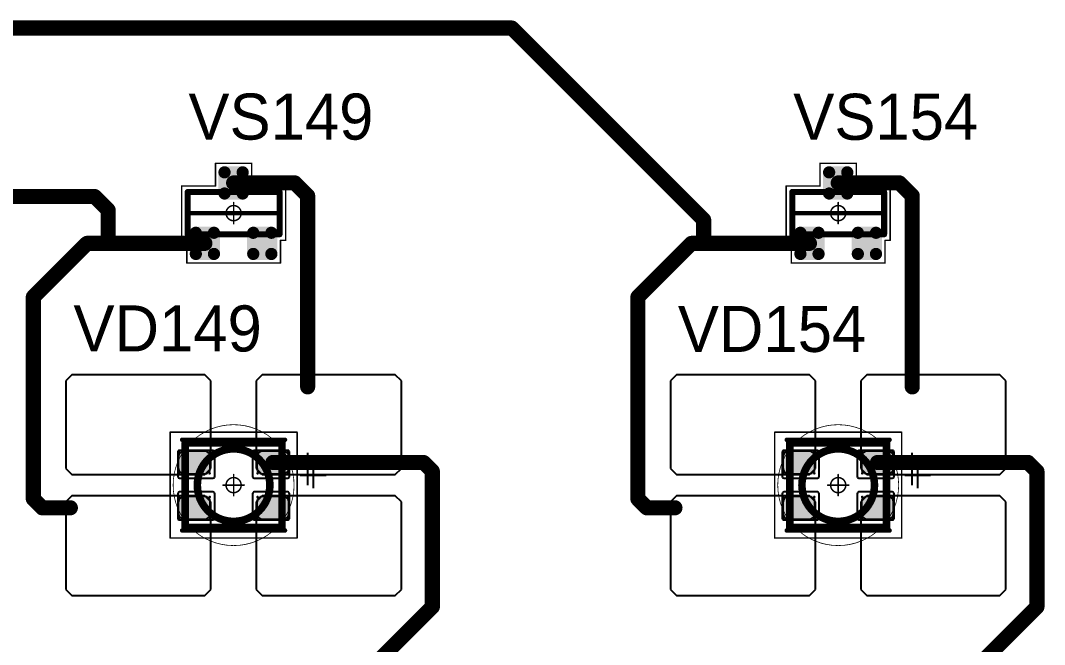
# Model space of a CAD drawing. Header units: millimetres. Extents: x 0 to 400, y 0 to 511.
# Drawn here: x 332.95 to 366.82, y 136.23 to 156.87 of the extents above; entities that cross this region are included whole.
import ezdxf

# ---------------------------------------------------------------- set-up
doc = ezdxf.new("R2010")
doc.units = ezdxf.units.MM
for name, color, linetype in [('Mechanical13', 56, 'Continuous'), ('Mechanical15', 56, 'Continuous'), ('Mechanical2', 216, 'Continuous'), ('TopLayer', 1, 'Continuous'), ('TopOverlay', 2, 'Continuous'), ('TopPaste', 8, 'Continuous'), ('TopSolder', 216, 'Continuous')]:
    doc.layers.add(name, color=color, linetype=linetype)

# ---------------------------------------------------------------- blocks, each defined once
blk = doc.blocks.new('SOT23_443')
at = {"layer": 'Mechanical13', "const_width": 0.2}
for points in [[(-0.7, 1.52), (0.7, 1.52)], [(-0.7, 1.52), (-0.7, -1.52)], [(0.7, 1.52), (0.7, -1.52)], [(-0.7, -1.52), (0.7, -1.52)]]:
    blk.add_lwpolyline(points, dxfattribs=at)
at = {"layer": 'Mechanical13', "const_width": 0.1}
for points in [[(-0.75, 1.52, 1), (-0.65, 1.52, 1)], [(-0.75, 1.52, 1), (-0.65, 1.52, 1)], [(0.65, 1.52, 1), (0.75, 1.52, 1)], [(0.65, 1.52, 1), (0.75, 1.52, 1)], [(-0.75, -1.52, 1), (-0.65, -1.52, 1)], [(-0.75, -1.52, 1), (-0.65, -1.52, 1)], [(0.65, -1.52, 1), (0.75, -1.52, 1)], [(0.65, -1.52, 1), (0.75, -1.52, 1)]]:
    blk.add_lwpolyline(points, format="xyb", close=True, dxfattribs=at)
at = {"layer": 'Mechanical15', "const_width": 0.05}
for points in [[(-0.9, 1.72), (-0.9, 1.55)], [(-0.9, 1.72), (0.9, 1.72)], [(0.9, 1.72), (0.9, 0.6)], [(-1.65, 1.55), (-1.65, -1.55)], [(-1.65, 1.55), (-0.9, 1.55)], [(0, 0.35), (0, -0.35)], [(0.9, 0.6), (1.65, 0.6)], [(1.65, 0.6), (1.65, -0.6)], [(-0.35, 0), (0.35, 0)], [(0.9, -0.6), (1.65, -0.6)], [(0.9, -0.6), (0.9, -1.72)], [(-1.65, -1.55), (-0.9, -1.55)], [(-0.9, -1.55), (-0.9, -1.72)], [(-0.9, -1.72), (0.9, -1.72)]]:
    blk.add_lwpolyline(points, dxfattribs=at)
at = {"layer": 'Mechanical15'}
for points, const_width in [([(-0.913, 1.72, 1), (-0.888, 1.72, 1)], 0.025), ([(-0.913, 1.72, 1), (-0.888, 1.72, 1)], 0.025), ([(0.888, 1.72, 1), (0.913, 1.72, 1)], 0.025), ([(0.888, 1.72, 1), (0.913, 1.72, 1)], 0.025), ([(-1.662, 1.55, 1), (-1.637, 1.55, 1)], 0.025), ([(-1.662, 1.55, 1), (-1.637, 1.55, 1)], 0.025), ([(-0.913, 1.55, 1), (-0.888, 1.55, 1)], 0.025), ([(-0.913, 1.55, 1), (-0.888, 1.55, 1)], 0.025), ([(-0.012, 0.35, 1), (0.012, 0.35, 1)], 0.025), ([(0.888, 0.6, 1), (0.913, 0.6, 1)], 0.025), ([(0.888, 0.6, 1), (0.913, 0.6, 1)], 0.025), ([(1.637, 0.6, 1), (1.662, 0.6, 1)], 0.025), ([(1.637, 0.6, 1), (1.662, 0.6, 1)], 0.025), ([(-0.362, 0, 1), (-0.337, 0, 1)], 0.025), ([(0.25, 0, 1), (-0.25, 0, 1)], 0.05), ([(-0.262, 0, 1), (-0.238, 0, 1)], 0.025), ([(0.238, 0, 1), (0.262, 0, 1)], 0.025), ([(0.337, 0, 1), (0.362, 0, 1)], 0.025), ([(-0.012, -0.35, 1), (0.012, -0.35, 1)], 0.025), ([(0.888, -0.6, 1), (0.913, -0.6, 1)], 0.025), ([(0.888, -0.6, 1), (0.913, -0.6, 1)], 0.025), ([(1.637, -0.6, 1), (1.662, -0.6, 1)], 0.025), ([(1.637, -0.6, 1), (1.662, -0.6, 1)], 0.025), ([(-1.662, -1.55, 1), (-1.637, -1.55, 1)], 0.025), ([(-1.662, -1.55, 1), (-1.637, -1.55, 1)], 0.025), ([(-0.913, -1.55, 1), (-0.888, -1.55, 1)], 0.025), ([(-0.913, -1.55, 1), (-0.888, -1.55, 1)], 0.025), ([(-0.913, -1.72, 1), (-0.888, -1.72, 1)], 0.025), ([(-0.913, -1.72, 1), (-0.888, -1.72, 1)], 0.025), ([(0.888, -1.72, 1), (0.913, -1.72, 1)], 0.025), ([(0.888, -1.72, 1), (0.913, -1.72, 1)], 0.025)]:
    blk.add_lwpolyline(points, format="xyb", close=True, dxfattribs=dict(at, const_width=const_width))
at = {"layer": 'TopLayer', "const_width": 0.1}
for points in [[(-1.4, 1.25, 1), (-1.3, 1.25, 1)], [(-0.7, 1.25, 1), (-0.6, 1.25, 1)], [(-1.4, 0.65, 1), (-1.3, 0.65, 1)], [(-0.7, 0.65, 1), (-0.6, 0.65, 1)], [(0.6, 0.3, 1), (0.7, 0.3, 1)], [(1.3, 0.3, 1), (1.4, 0.3, 1)], [(0.6, -0.3, 1), (0.7, -0.3, 1)], [(1.3, -0.3, 1), (1.4, -0.3, 1)], [(-1.4, -0.65, 1), (-1.3, -0.65, 1)], [(-0.7, -0.65, 1), (-0.6, -0.65, 1)], [(-1.4, -1.25, 1), (-1.3, -1.25, 1)], [(-0.7, -1.25, 1), (-0.6, -1.25, 1)]]:
    blk.add_lwpolyline(points, format="xyb", close=True, dxfattribs=at)
at = {"layer": 'TopLayer'}
for points in [[(-1.45, 1.25), (-1.45, 0.65), (-0.55, 1.25), (-0.55, 0.65)], [(-1.35, 1.35), (-1.35, 0.55), (-0.65, 1.35), (-0.65, 0.55)], [(0.65, 0.4), (0.65, -0.4), (1.35, 0.4), (1.35, -0.4)], [(0.55, 0.3), (0.55, -0.3), (1.45, 0.3), (1.45, -0.3)], [(-1.45, -0.65), (-1.45, -1.25), (-0.55, -0.65), (-0.55, -1.25)], [(-1.35, -0.55), (-1.35, -1.35), (-0.65, -0.55), (-0.65, -1.35)]]:
    blk.add_solid(points, dxfattribs=at)
at = {"layer": 'TopOverlay', "const_width": 0.15}
blk.add_lwpolyline([(0, 1.5), (0, -1.5)], dxfattribs=at)
at = {"layer": 'TopOverlay', "const_width": 0.075}
for points in [[(-0.038, 1.5, 1), (0.038, 1.5, 1)], [(-0.038, -1.5, 1), (0.038, -1.5, 1)]]:
    blk.add_lwpolyline(points, format="xyb", close=True, dxfattribs=at)
at = {"layer": 'TopPaste', "const_width": 0.075}
for points in [[(-1.387, 1.25, 1), (-1.313, 1.25, 1)], [(-0.687, 1.25, 1), (-0.613, 1.25, 1)], [(-1.387, 0.65, 1), (-1.313, 0.65, 1)], [(-0.687, 0.65, 1), (-0.613, 0.65, 1)], [(0.613, 0.3, 1), (0.687, 0.3, 1)], [(1.313, 0.3, 1), (1.387, 0.3, 1)], [(0.613, -0.3, 1), (0.687, -0.3, 1)], [(1.313, -0.3, 1), (1.387, -0.3, 1)], [(-1.387, -0.65, 1), (-1.313, -0.65, 1)], [(-0.687, -0.65, 1), (-0.613, -0.65, 1)], [(-1.387, -1.25, 1), (-1.313, -1.25, 1)], [(-0.687, -1.25, 1), (-0.613, -1.25, 1)]]:
    blk.add_lwpolyline(points, format="xyb", close=True, dxfattribs=at)
at = {"layer": 'TopPaste'}
for points in [[(-1.425, 1.25), (-1.425, 0.65), (-0.575, 1.25), (-0.575, 0.65)], [(-1.35, 1.325), (-1.35, 0.575), (-0.65, 1.325), (-0.65, 0.575)], [(0.65, 0.375), (0.65, -0.375), (1.35, 0.375), (1.35, -0.375)], [(0.575, 0.3), (0.575, -0.3), (1.425, 0.3), (1.425, -0.3)], [(-1.425, -0.65), (-1.425, -1.25), (-0.575, -0.65), (-0.575, -1.25)], [(-1.35, -0.575), (-1.35, -1.325), (-0.65, -0.575), (-0.65, -1.325)]]:
    blk.add_solid(points, dxfattribs=at)
at = {"layer": 'TopSolder', "const_width": 0.202}
for points in [[(-1.451, 1.25, 1), (-1.249, 1.25, 1)], [(-0.751, 1.25, 1), (-0.549, 1.25, 1)], [(-1.451, 0.65, 1), (-1.249, 0.65, 1)], [(-0.751, 0.65, 1), (-0.549, 0.65, 1)], [(0.549, 0.3, 1), (0.751, 0.3, 1)], [(1.249, 0.3, 1), (1.451, 0.3, 1)], [(0.549, -0.3, 1), (0.751, -0.3, 1)], [(1.249, -0.3, 1), (1.451, -0.3, 1)], [(-1.451, -0.65, 1), (-1.249, -0.65, 1)], [(-0.751, -0.65, 1), (-0.549, -0.65, 1)], [(-1.451, -1.25, 1), (-1.249, -1.25, 1)], [(-0.751, -1.25, 1), (-0.549, -1.25, 1)]]:
    blk.add_lwpolyline(points, format="xyb", close=True, dxfattribs=at)
at = {"layer": 'TopSolder'}
for points in [[(-1.35, 1.452), (-1.35, 0.448), (-0.65, 1.452), (-0.65, 0.448)], [(-1.552, 1.25), (-1.552, 0.65), (-0.448, 1.25), (-0.448, 0.65)], [(0.65, 0.502), (0.65, -0.502), (1.35, 0.502), (1.35, -0.502)], [(0.448, 0.3), (0.448, -0.3), (1.552, 0.3), (1.552, -0.3)], [(-1.552, -0.65), (-1.552, -1.25), (-0.448, -0.65), (-0.448, -1.25)], [(-1.35, -0.448), (-1.35, -1.452), (-0.65, -0.448), (-0.65, -1.452)]]:
    blk.add_solid(points, dxfattribs=at)
blk = doc.blocks.new('SOT23_448')
at = {"layer": 'Mechanical13', "const_width": 0.2}
for points in [[(-0.7, 1.52), (0.7, 1.52)], [(-0.7, 1.52), (-0.7, -1.52)], [(0.7, 1.52), (0.7, -1.52)], [(-0.7, -1.52), (0.7, -1.52)]]:
    blk.add_lwpolyline(points, dxfattribs=at)
at = {"layer": 'Mechanical13', "const_width": 0.1}
for points in [[(-0.75, 1.52, 1), (-0.65, 1.52, 1)], [(-0.75, 1.52, 1), (-0.65, 1.52, 1)], [(0.65, 1.52, 1), (0.75, 1.52, 1)], [(0.65, 1.52, 1), (0.75, 1.52, 1)], [(-0.75, -1.52, 1), (-0.65, -1.52, 1)], [(-0.75, -1.52, 1), (-0.65, -1.52, 1)], [(0.65, -1.52, 1), (0.75, -1.52, 1)], [(0.65, -1.52, 1), (0.75, -1.52, 1)]]:
    blk.add_lwpolyline(points, format="xyb", close=True, dxfattribs=at)
at = {"layer": 'Mechanical15', "const_width": 0.05}
for points in [[(-0.9, 1.72), (-0.9, 1.55)], [(-0.9, 1.72), (0.9, 1.72)], [(0.9, 1.72), (0.9, 0.6)], [(-1.65, 1.55), (-1.65, -1.55)], [(-1.65, 1.55), (-0.9, 1.55)], [(0, 0.35), (0, -0.35)], [(0.9, 0.6), (1.65, 0.6)], [(1.65, 0.6), (1.65, -0.6)], [(-0.35, 0), (0.35, 0)], [(0.9, -0.6), (1.65, -0.6)], [(0.9, -0.6), (0.9, -1.72)], [(-1.65, -1.55), (-0.9, -1.55)], [(-0.9, -1.55), (-0.9, -1.72)], [(-0.9, -1.72), (0.9, -1.72)]]:
    blk.add_lwpolyline(points, dxfattribs=at)
at = {"layer": 'Mechanical15'}
for points, const_width in [([(-0.913, 1.72, 1), (-0.888, 1.72, 1)], 0.025), ([(-0.913, 1.72, 1), (-0.888, 1.72, 1)], 0.025), ([(0.888, 1.72, 1), (0.913, 1.72, 1)], 0.025), ([(0.888, 1.72, 1), (0.913, 1.72, 1)], 0.025), ([(-1.662, 1.55, 1), (-1.637, 1.55, 1)], 0.025), ([(-1.662, 1.55, 1), (-1.637, 1.55, 1)], 0.025), ([(-0.913, 1.55, 1), (-0.888, 1.55, 1)], 0.025), ([(-0.913, 1.55, 1), (-0.888, 1.55, 1)], 0.025), ([(-0.012, 0.35, 1), (0.012, 0.35, 1)], 0.025), ([(0.888, 0.6, 1), (0.913, 0.6, 1)], 0.025), ([(0.888, 0.6, 1), (0.913, 0.6, 1)], 0.025), ([(1.637, 0.6, 1), (1.662, 0.6, 1)], 0.025), ([(1.637, 0.6, 1), (1.662, 0.6, 1)], 0.025), ([(-0.362, 0, 1), (-0.337, 0, 1)], 0.025), ([(0.25, 0, 1), (-0.25, 0, 1)], 0.05), ([(-0.262, 0, 1), (-0.238, 0, 1)], 0.025), ([(0.238, 0, 1), (0.262, 0, 1)], 0.025), ([(0.337, 0, 1), (0.362, 0, 1)], 0.025), ([(-0.012, -0.35, 1), (0.012, -0.35, 1)], 0.025), ([(0.888, -0.6, 1), (0.913, -0.6, 1)], 0.025), ([(0.888, -0.6, 1), (0.913, -0.6, 1)], 0.025), ([(1.637, -0.6, 1), (1.662, -0.6, 1)], 0.025), ([(1.637, -0.6, 1), (1.662, -0.6, 1)], 0.025), ([(-1.662, -1.55, 1), (-1.637, -1.55, 1)], 0.025), ([(-1.662, -1.55, 1), (-1.637, -1.55, 1)], 0.025), ([(-0.913, -1.55, 1), (-0.888, -1.55, 1)], 0.025), ([(-0.913, -1.55, 1), (-0.888, -1.55, 1)], 0.025), ([(-0.913, -1.72, 1), (-0.888, -1.72, 1)], 0.025), ([(-0.913, -1.72, 1), (-0.888, -1.72, 1)], 0.025), ([(0.888, -1.72, 1), (0.913, -1.72, 1)], 0.025), ([(0.888, -1.72, 1), (0.913, -1.72, 1)], 0.025)]:
    blk.add_lwpolyline(points, format="xyb", close=True, dxfattribs=dict(at, const_width=const_width))
at = {"layer": 'TopLayer', "const_width": 0.1}
for points in [[(-1.4, 1.25, 1), (-1.3, 1.25, 1)], [(-0.7, 1.25, 1), (-0.6, 1.25, 1)], [(-1.4, 0.65, 1), (-1.3, 0.65, 1)], [(-0.7, 0.65, 1), (-0.6, 0.65, 1)], [(0.6, 0.3, 1), (0.7, 0.3, 1)], [(1.3, 0.3, 1), (1.4, 0.3, 1)], [(0.6, -0.3, 1), (0.7, -0.3, 1)], [(1.3, -0.3, 1), (1.4, -0.3, 1)], [(-1.4, -0.65, 1), (-1.3, -0.65, 1)], [(-0.7, -0.65, 1), (-0.6, -0.65, 1)], [(-1.4, -1.25, 1), (-1.3, -1.25, 1)], [(-0.7, -1.25, 1), (-0.6, -1.25, 1)]]:
    blk.add_lwpolyline(points, format="xyb", close=True, dxfattribs=at)
at = {"layer": 'TopLayer'}
for points in [[(-1.45, 1.25), (-1.45, 0.65), (-0.55, 1.25), (-0.55, 0.65)], [(-1.35, 1.35), (-1.35, 0.55), (-0.65, 1.35), (-0.65, 0.55)], [(0.65, 0.4), (0.65, -0.4), (1.35, 0.4), (1.35, -0.4)], [(0.55, 0.3), (0.55, -0.3), (1.45, 0.3), (1.45, -0.3)], [(-1.45, -0.65), (-1.45, -1.25), (-0.55, -0.65), (-0.55, -1.25)], [(-1.35, -0.55), (-1.35, -1.35), (-0.65, -0.55), (-0.65, -1.35)]]:
    blk.add_solid(points, dxfattribs=at)
at = {"layer": 'TopOverlay', "const_width": 0.15}
blk.add_lwpolyline([(0, 1.5), (0, -1.5)], dxfattribs=at)
at = {"layer": 'TopOverlay', "const_width": 0.075}
for points in [[(-0.038, 1.5, 1), (0.038, 1.5, 1)], [(-0.038, -1.5, 1), (0.038, -1.5, 1)]]:
    blk.add_lwpolyline(points, format="xyb", close=True, dxfattribs=at)
at = {"layer": 'TopPaste', "const_width": 0.075}
for points in [[(-1.387, 1.25, 1), (-1.313, 1.25, 1)], [(-0.687, 1.25, 1), (-0.613, 1.25, 1)], [(-1.387, 0.65, 1), (-1.313, 0.65, 1)], [(-0.687, 0.65, 1), (-0.613, 0.65, 1)], [(0.613, 0.3, 1), (0.687, 0.3, 1)], [(1.313, 0.3, 1), (1.387, 0.3, 1)], [(0.613, -0.3, 1), (0.687, -0.3, 1)], [(1.313, -0.3, 1), (1.387, -0.3, 1)], [(-1.387, -0.65, 1), (-1.313, -0.65, 1)], [(-0.687, -0.65, 1), (-0.613, -0.65, 1)], [(-1.387, -1.25, 1), (-1.313, -1.25, 1)], [(-0.687, -1.25, 1), (-0.613, -1.25, 1)]]:
    blk.add_lwpolyline(points, format="xyb", close=True, dxfattribs=at)
at = {"layer": 'TopPaste'}
for points in [[(-1.425, 1.25), (-1.425, 0.65), (-0.575, 1.25), (-0.575, 0.65)], [(-1.35, 1.325), (-1.35, 0.575), (-0.65, 1.325), (-0.65, 0.575)], [(0.65, 0.375), (0.65, -0.375), (1.35, 0.375), (1.35, -0.375)], [(0.575, 0.3), (0.575, -0.3), (1.425, 0.3), (1.425, -0.3)], [(-1.425, -0.65), (-1.425, -1.25), (-0.575, -0.65), (-0.575, -1.25)], [(-1.35, -0.575), (-1.35, -1.325), (-0.65, -0.575), (-0.65, -1.325)]]:
    blk.add_solid(points, dxfattribs=at)
at = {"layer": 'TopSolder', "const_width": 0.202}
for points in [[(-1.451, 1.25, 1), (-1.249, 1.25, 1)], [(-0.751, 1.25, 1), (-0.549, 1.25, 1)], [(-1.451, 0.65, 1), (-1.249, 0.65, 1)], [(-0.751, 0.65, 1), (-0.549, 0.65, 1)], [(0.549, 0.3, 1), (0.751, 0.3, 1)], [(1.249, 0.3, 1), (1.451, 0.3, 1)], [(0.549, -0.3, 1), (0.751, -0.3, 1)], [(1.249, -0.3, 1), (1.451, -0.3, 1)], [(-1.451, -0.65, 1), (-1.249, -0.65, 1)], [(-0.751, -0.65, 1), (-0.549, -0.65, 1)], [(-1.451, -1.25, 1), (-1.249, -1.25, 1)], [(-0.751, -1.25, 1), (-0.549, -1.25, 1)]]:
    blk.add_lwpolyline(points, format="xyb", close=True, dxfattribs=at)
at = {"layer": 'TopSolder'}
for points in [[(-1.35, 1.452), (-1.35, 0.448), (-0.65, 1.452), (-0.65, 0.448)], [(-1.552, 1.25), (-1.552, 0.65), (-0.448, 1.25), (-0.448, 0.65)], [(0.65, 0.502), (0.65, -0.502), (1.35, 0.502), (1.35, -0.502)], [(0.448, 0.3), (0.448, -0.3), (1.552, 0.3), (1.552, -0.3)], [(-1.552, -0.65), (-1.552, -1.25), (-0.448, -0.65), (-0.448, -1.25)], [(-1.35, -0.448), (-1.35, -1.452), (-0.65, -0.448), (-0.65, -1.452)]]:
    blk.add_solid(points, dxfattribs=at)
blk = doc.blocks.new('E65F_647')
at = {"layer": 'Mechanical13'}
for p, q in [((2.441, 1.071), (2.441, 0)), ((1.905, 0.536), (2.976, 0.536))]:
    blk.add_line(p, q, dxfattribs=at)
at = {"layer": 'Mechanical13', "const_width": 0.25}
for points in [[(-1.6, -1.4), (-1.6, 1.4)], [(-1.6, 1.4), (1.6, 1.4)], [(1.6, -1.4), (1.6, 1.4)], [(-1.6, -1.4), (1.6, -1.4)]]:
    blk.add_lwpolyline(points, dxfattribs=at)
at = {"layer": 'Mechanical13'}
for points, const_width in [([(-1.663, 1.4, 1), (-1.538, 1.4, 1)], 0.125), ([(-1.663, 1.4, 1), (-1.538, 1.4, 1)], 0.125), ([(1.537, 1.4, 1), (1.662, 1.4, 1)], 0.125), ([(1.537, 1.4, 1), (1.662, 1.4, 1)], 0.125), ([(1.2, 0, 1), (-1.2, 0, 1)], 0.25), ([(-1.263, 0, 1), (-1.138, 0, 1)], 0.125), ([(1.137, 0, 1), (1.262, 0, 1)], 0.125), ([(-1.663, -1.4, 1), (-1.538, -1.4, 1)], 0.125), ([(-1.663, -1.4, 1), (-1.538, -1.4, 1)], 0.125), ([(1.537, -1.4, 1), (1.662, -1.4, 1)], 0.125), ([(1.537, -1.4, 1), (1.662, -1.4, 1)], 0.125)]:
    blk.add_lwpolyline(points, format="xyb", close=True, dxfattribs=dict(at, const_width=const_width))
at = {"layer": 'Mechanical15', "const_width": 0.05}
for points in [[(-2.1, 1.75), (2.1, 1.75)], [(-2.1, -1.75), (-2.1, 1.75)], [(2.1, -1.75), (2.1, 1.75)], [(0, -0.35), (0, 0.35)], [(0, -0.35), (0, 0.35)], [(-0.35, 0), (0.35, 0)], [(-0.35, 0), (0.35, 0)], [(-2.1, -1.75), (2.1, -1.75)]]:
    blk.add_lwpolyline(points, dxfattribs=at)
at = {"layer": 'Mechanical15'}
for points, const_width in [([(-2.113, 1.75, 1), (-2.088, 1.75, 1)], 0.025), ([(-2.113, 1.75, 1), (-2.088, 1.75, 1)], 0.025), ([(2.087, 1.75, 1), (2.112, 1.75, 1)], 0.025), ([(2.087, 1.75, 1), (2.112, 1.75, 1)], 0.025), ([(-0.013, 0.35, 1), (0.012, 0.35, 1)], 0.025), ([(-0.013, 0.35, 1), (0.012, 0.35, 1)], 0.025), ([(-0.363, 0, 1), (-0.338, 0, 1)], 0.025), ([(-0.363, 0, 1), (-0.338, 0, 1)], 0.025), ([(0.25, 0, 1), (-0.25, 0, 1)], 0.05), ([(0.25, 0, 1), (-0.25, 0, 1)], 0.05), ([(-0.263, 0, 1), (-0.238, 0, 1)], 0.025), ([(-0.263, 0, 1), (-0.238, 0, 1)], 0.025), ([(0.237, 0, 1), (0.262, 0, 1)], 0.025), ([(0.237, 0, 1), (0.262, 0, 1)], 0.025), ([(0.337, 0, 1), (0.362, 0, 1)], 0.025), ([(0.337, 0, 1), (0.362, 0, 1)], 0.025), ([(-0.013, -0.35, 1), (0.012, -0.35, 1)], 0.025), ([(-0.013, -0.35, 1), (0.012, -0.35, 1)], 0.025), ([(-2.113, -1.75, 1), (-2.088, -1.75, 1)], 0.025), ([(-2.113, -1.75, 1), (-2.088, -1.75, 1)], 0.025), ([(2.087, -1.75, 1), (2.112, -1.75, 1)], 0.025), ([(2.087, -1.75, 1), (2.112, -1.75, 1)], 0.025)]:
    blk.add_lwpolyline(points, format="xyb", close=True, dxfattribs=dict(at, const_width=const_width))
at = {"layer": 'TopLayer'}
for p, q in [((-5.35, 3.65), (-5.55, 3.45)), ((-5.55, 3.45), (-5.55, 3.45)), ((-5.55, 3.45), (-5.55, 0.55)), ((-0.95, 3.65), (-5.35, 3.65)), ((-5.35, 3.65), (-5.35, 3.65)), ((-0.75, 3.45), (-0.95, 3.65)), ((-0.75, 0.55), (-0.75, 3.45)), ((0.95, 3.65), (0.75, 3.45)), ((0.75, 3.45), (0.75, 3.45)), ((0.75, 3.45), (0.75, 0.55)), ((5.35, 3.65), (0.95, 3.65)), ((0.95, 3.65), (0.95, 3.65)), ((5.55, 3.45), (5.35, 3.65)), ((5.55, 0.55), (5.55, 3.45)), ((-5.55, 0.55), (-5.35, 0.35)), ((-5.35, 0.35), (-0.95, 0.35)), ((-0.95, 0.35), (-0.75, 0.55)), ((0.75, 0.55), (0.95, 0.35)), ((0.95, 0.35), (5.35, 0.35)), ((5.35, 0.35), (5.55, 0.55)), ((-5.35, -0.35), (-5.55, -0.55)), ((-5.55, -0.55), (-5.55, -0.55)), ((-5.55, -0.55), (-5.55, -3.45)), ((-0.95, -0.35), (-5.35, -0.35)), ((-5.35, -0.35), (-5.35, -0.35)), ((-0.75, -0.55), (-0.95, -0.35)), ((-0.75, -3.45), (-0.75, -0.55)), ((0.95, -0.35), (0.75, -0.55)), ((0.75, -0.55), (0.75, -0.55)), ((0.75, -0.55), (0.75, -3.45)), ((5.35, -0.35), (0.95, -0.35)), ((0.95, -0.35), (0.95, -0.35)), ((5.55, -0.55), (5.35, -0.35)), ((5.55, -3.45), (5.55, -0.55)), ((-5.55, -3.45), (-5.35, -3.65)), ((-5.35, -3.65), (-0.95, -3.65)), ((-0.95, -3.65), (-0.75, -3.45)), ((0.75, -3.45), (0.95, -3.65)), ((0.95, -3.65), (5.35, -3.65)), ((5.35, -3.65), (5.55, -3.45))]:
    blk.add_line(p, q, dxfattribs=at)
at = {"layer": 'TopLayer', "const_width": 0.04}
for points in [[(-1.83, 1.11, 1), (-1.79, 1.11, 1)], [(-0.81, 1.11, 1), (-0.77, 1.11, 1)], [(0.77, 1.11, 1), (0.81, 1.11, 1)], [(1.79, 1.11, 1), (1.83, 1.11, 1)], [(-1.83, 0.39, 1), (-1.79, 0.39, 1)], [(-0.81, 0.39, 1), (-0.77, 0.39, 1)], [(0.77, 0.39, 1), (0.81, 0.39, 1)], [(1.79, 0.39, 1), (1.83, 0.39, 1)], [(-1.83, -0.39, 1), (-1.79, -0.39, 1)], [(-0.81, -0.39, 1), (-0.77, -0.39, 1)], [(0.77, -0.39, 1), (0.81, -0.39, 1)], [(1.79, -0.39, 1), (1.83, -0.39, 1)], [(-1.83, -1.11, 1), (-1.79, -1.11, 1)], [(-0.81, -1.11, 1), (-0.77, -1.11, 1)], [(0.77, -1.11, 1), (0.81, -1.11, 1)], [(1.79, -1.11, 1), (1.83, -1.11, 1)]]:
    blk.add_lwpolyline(points, format="xyb", close=True, dxfattribs=at)
at = {"layer": 'TopLayer'}
for points in [[(-1.85, 1.11), (-1.85, 0.39), (-0.75, 1.11), (-0.75, 0.39)], [(-1.81, 1.15), (-1.81, 0.35), (-0.79, 1.15), (-0.79, 0.35)], [(0.75, 1.11), (0.75, 0.39), (1.85, 1.11), (1.85, 0.39)], [(0.79, 1.15), (0.79, 0.35), (1.81, 1.15), (1.81, 0.35)], [(-1.85, -0.39), (-1.85, -1.11), (-0.75, -0.39), (-0.75, -1.11)], [(-1.81, -0.35), (-1.81, -1.15), (-0.79, -0.35), (-0.79, -1.15)], [(0.75, -0.39), (0.75, -1.11), (1.85, -0.39), (1.85, -1.11)], [(0.79, -0.35), (0.79, -1.15), (1.81, -0.35), (1.81, -1.15)]]:
    blk.add_solid(points, dxfattribs=at)
at = {"layer": 'TopOverlay'}
for p, q in [((2.628, 0.757), (2.628, -0.1)), ((2.2, 0.328), (3.057, 0.328))]:
    blk.add_line(p, q, dxfattribs=at)
at = {"layer": 'TopOverlay', "const_width": 0.15}
for points in [[(-1.7, 1.5), (1.7, 1.5)], [(-1.7, -1.5), (1.7, -1.5)]]:
    blk.add_lwpolyline(points, dxfattribs=at)
at = {"layer": 'TopOverlay', "const_width": 0.075}
for points in [[(-1.738, 1.5, 1), (-1.663, 1.5, 1)], [(1.662, 1.5, 1), (1.737, 1.5, 1)], [(-1.738, -1.5, 1), (-1.663, -1.5, 1)], [(1.662, -1.5, 1), (1.737, -1.5, 1)]]:
    blk.add_lwpolyline(points, format="xyb", close=True, dxfattribs=at)
at = {"layer": 'TopPaste'}
for p, q in [((-1.773, 1.073), (-1.814, 1.011)), ((-1.711, 1.114), (-1.773, 1.073)), ((-1.638, 1.129), (-1.711, 1.114)), ((-0.963, 1.129), (-1.638, 1.129)), ((-0.889, 1.114), (-0.963, 1.129)), ((-0.827, 1.073), (-0.889, 1.114)), ((-0.786, 1.011), (-0.827, 1.073)), ((0.827, 1.073), (0.786, 1.011)), ((0.889, 1.114), (0.827, 1.073)), ((0.962, 1.129), (0.889, 1.114)), ((1.637, 1.129), (0.962, 1.129)), ((1.711, 1.114), (1.637, 1.129)), ((1.773, 1.073), (1.711, 1.114)), ((1.814, 1.011), (1.773, 1.073)), ((-1.814, 1.011), (-1.829, 0.938)), ((-1.829, 0.938), (-1.829, 0.563)), ((-0.771, 0.938), (-0.786, 1.011)), ((-0.771, 0.563), (-0.771, 0.938)), ((0.786, 1.011), (0.771, 0.938)), ((0.771, 0.938), (0.771, 0.563)), ((1.829, 0.938), (1.814, 1.011)), ((1.829, 0.563), (1.829, 0.938)), ((-1.829, 0.563), (-1.814, 0.489)), ((-1.814, 0.489), (-1.773, 0.427)), ((-1.773, 0.427), (-1.711, 0.386)), ((-1.711, 0.386), (-1.638, 0.371)), ((-1.638, 0.371), (-0.963, 0.371)), ((-0.963, 0.371), (-0.889, 0.386)), ((-0.889, 0.386), (-0.827, 0.427)), ((-0.827, 0.427), (-0.786, 0.489)), ((-0.786, 0.489), (-0.771, 0.563)), ((0.771, 0.563), (0.786, 0.489)), ((0.786, 0.489), (0.827, 0.427)), ((0.827, 0.427), (0.889, 0.386)), ((0.889, 0.386), (0.962, 0.371)), ((0.962, 0.371), (1.637, 0.371)), ((1.637, 0.371), (1.711, 0.386)), ((1.711, 0.386), (1.773, 0.427)), ((1.773, 0.427), (1.814, 0.489)), ((1.814, 0.489), (1.829, 0.563)), ((-1.814, -0.489), (-1.829, -0.563)), ((-1.829, -0.563), (-1.829, -0.938)), ((-1.773, -0.427), (-1.814, -0.489)), ((-1.711, -0.386), (-1.773, -0.427)), ((-1.638, -0.371), (-1.711, -0.386)), ((-0.963, -0.371), (-1.638, -0.371)), ((-0.889, -0.386), (-0.963, -0.371)), ((-0.827, -0.427), (-0.889, -0.386)), ((-0.786, -0.489), (-0.827, -0.427)), ((-0.771, -0.563), (-0.786, -0.489)), ((-0.771, -0.938), (-0.771, -0.563)), ((0.786, -0.489), (0.771, -0.563)), ((0.771, -0.563), (0.771, -0.938)), ((0.827, -0.427), (0.786, -0.489)), ((0.889, -0.386), (0.827, -0.427)), ((0.962, -0.371), (0.889, -0.386)), ((1.637, -0.371), (0.962, -0.371)), ((1.711, -0.386), (1.637, -0.371)), ((1.773, -0.427), (1.711, -0.386)), ((1.814, -0.489), (1.773, -0.427)), ((1.829, -0.563), (1.814, -0.489)), ((1.829, -0.938), (1.829, -0.563)), ((-1.829, -0.938), (-1.814, -1.011)), ((-1.814, -1.011), (-1.773, -1.073)), ((-0.827, -1.073), (-0.786, -1.011)), ((-0.786, -1.011), (-0.771, -0.938)), ((0.771, -0.938), (0.786, -1.011)), ((0.786, -1.011), (0.827, -1.073)), ((1.773, -1.073), (1.814, -1.011)), ((1.814, -1.011), (1.829, -0.938)), ((-1.773, -1.073), (-1.711, -1.114)), ((-1.711, -1.114), (-1.638, -1.129)), ((-1.638, -1.129), (-0.963, -1.129)), ((-0.963, -1.129), (-0.889, -1.114)), ((-0.889, -1.114), (-0.827, -1.073)), ((0.827, -1.073), (0.889, -1.114)), ((0.889, -1.114), (0.962, -1.129)), ((0.962, -1.129), (1.637, -1.129)), ((1.637, -1.129), (1.711, -1.114)), ((1.711, -1.114), (1.773, -1.073))]:
    blk.add_line(p, q, dxfattribs=at)
at = {"layer": 'TopSolder'}
for p, q in [((-1.842, 1.129), (-1.85, 1.111)), ((-1.85, 1.111), (-1.85, 1.101)), ((-1.85, 1.101), (-1.85, 1.101)), ((-1.85, 1.101), (-1.85, 0.301)), ((-1.828, 1.143), (-1.842, 1.129)), ((-1.81, 1.151), (-1.828, 1.143)), ((-1.8, 1.151), (-1.81, 1.151)), ((-0.7, 1.151), (-1.8, 1.151)), ((-0.685, 1.151), (-0.7, 1.151)), ((-0.7, 1.151), (-0.7, 1.151)), ((-0.658, 1.139), (-0.685, 1.151)), ((-0.636, 1.118), (-0.658, 1.139)), ((-0.625, 1.09), (-0.636, 1.118)), ((-0.625, 1.076), (-0.625, 1.09)), ((-0.625, 0.301), (-0.625, 1.076)), ((0.636, 1.118), (0.625, 1.09)), ((0.625, 1.09), (0.625, 1.076)), ((0.625, 1.076), (0.625, 1.076)), ((0.625, 1.076), (0.625, 0.301)), ((0.657, 1.139), (0.636, 1.118)), ((0.685, 1.151), (0.657, 1.139)), ((0.7, 1.151), (0.685, 1.151)), ((1.8, 1.151), (0.7, 1.151)), ((1.81, 1.151), (1.8, 1.151)), ((1.8, 1.151), (1.8, 1.151)), ((1.828, 1.143), (1.81, 1.151)), ((1.842, 1.129), (1.828, 1.143)), ((1.85, 1.111), (1.842, 1.129)), ((1.85, 1.101), (1.85, 1.111)), ((1.85, 0.301), (1.85, 1.101)), ((-1.85, 0.301), (-1.85, 0.286)), ((-1.85, 0.286), (-1.839, 0.258)), ((-1.839, 0.258), (-1.818, 0.237)), ((-1.818, 0.237), (-1.79, 0.226)), ((-1.79, 0.226), (-1.775, 0.226)), ((-1.775, 0.226), (-1.775, 0.226)), ((-1.775, 0.226), (-0.7, 0.226)), ((-0.7, 0.226), (-0.685, 0.226)), ((-0.685, 0.226), (-0.658, 0.237)), ((-0.658, 0.237), (-0.636, 0.258)), ((-0.636, 0.258), (-0.625, 0.286)), ((-0.625, 0.286), (-0.625, 0.301)), ((-0.625, 0.301), (-0.625, 0.301)), ((0.625, 0.301), (0.625, 0.286)), ((0.625, 0.286), (0.636, 0.258)), ((0.636, 0.258), (0.657, 0.237)), ((0.657, 0.237), (0.685, 0.226)), ((0.685, 0.226), (0.7, 0.226)), ((0.7, 0.226), (0.7, 0.226)), ((0.7, 0.226), (1.775, 0.226)), ((1.775, 0.226), (1.79, 0.226)), ((1.79, 0.226), (1.817, 0.237)), ((1.817, 0.237), (1.839, 0.258)), ((1.839, 0.258), (1.85, 0.286)), ((1.85, 0.286), (1.85, 0.301)), ((1.85, 0.301), (1.85, 0.301)), ((-1.839, -0.257), (-1.85, -0.285)), ((-1.85, -0.285), (-1.85, -0.299)), ((-1.85, -0.299), (-1.85, -0.299)), ((-1.85, -0.299), (-1.85, -1.099)), ((-1.818, -0.236), (-1.839, -0.257)), ((-1.79, -0.224), (-1.818, -0.236)), ((-1.775, -0.224), (-1.79, -0.224)), ((-0.7, -0.224), (-1.775, -0.224)), ((-0.685, -0.224), (-0.7, -0.224)), ((-0.7, -0.224), (-0.7, -0.224)), ((-0.658, -0.236), (-0.685, -0.224)), ((-0.636, -0.257), (-0.658, -0.236)), ((-0.625, -0.285), (-0.636, -0.257)), ((-0.625, -0.299), (-0.625, -0.285)), ((-0.625, -1.074), (-0.625, -0.299)), ((0.636, -0.257), (0.625, -0.285)), ((0.625, -0.285), (0.625, -0.299)), ((0.625, -0.299), (0.625, -0.299)), ((0.625, -0.299), (0.625, -1.074)), ((0.657, -0.236), (0.636, -0.257)), ((0.685, -0.224), (0.657, -0.236)), ((0.7, -0.224), (0.685, -0.224)), ((1.775, -0.224), (0.7, -0.224)), ((1.79, -0.224), (1.775, -0.224)), ((1.775, -0.224), (1.775, -0.224)), ((1.817, -0.236), (1.79, -0.224)), ((1.839, -0.257), (1.817, -0.236)), ((1.85, -0.285), (1.839, -0.257)), ((1.85, -0.299), (1.85, -0.285)), ((1.85, -1.099), (1.85, -0.299)), ((-1.85, -1.099), (-1.85, -1.109)), ((-1.85, -1.109), (-1.842, -1.128)), ((-1.842, -1.128), (-1.828, -1.142)), ((-1.828, -1.142), (-1.81, -1.149)), ((-1.81, -1.149), (-1.8, -1.149)), ((-1.8, -1.149), (-0.7, -1.149)), ((-1.8, -1.149), (-1.8, -1.149)), ((-0.7, -1.149), (-0.685, -1.149)), ((-0.685, -1.149), (-0.658, -1.138)), ((-0.658, -1.138), (-0.636, -1.117)), ((-0.636, -1.117), (-0.625, -1.089)), ((-0.625, -1.089), (-0.625, -1.074)), ((-0.625, -1.074), (-0.625, -1.074)), ((0.625, -1.074), (0.625, -1.089)), ((0.625, -1.089), (0.636, -1.117)), ((0.636, -1.117), (0.657, -1.138)), ((0.657, -1.138), (0.685, -1.149)), ((0.685, -1.149), (0.7, -1.149)), ((0.7, -1.149), (1.8, -1.149)), ((0.7, -1.149), (0.7, -1.149)), ((1.8, -1.149), (1.81, -1.149)), ((1.81, -1.149), (1.828, -1.142)), ((1.828, -1.142), (1.842, -1.128)), ((1.842, -1.128), (1.85, -1.109)), ((1.85, -1.109), (1.85, -1.099)), ((1.85, -1.099), (1.85, -1.099))]:
    blk.add_line(p, q, dxfattribs=at)
blk = doc.blocks.new('E65F_652')
at = {"layer": 'Mechanical13'}
for p, q in [((2.441, 1.071), (2.441, 0)), ((1.905, 0.536), (2.976, 0.536))]:
    blk.add_line(p, q, dxfattribs=at)
at = {"layer": 'Mechanical13', "const_width": 0.25}
for points in [[(-1.6, -1.4), (-1.6, 1.4)], [(-1.6, 1.4), (1.6, 1.4)], [(1.6, -1.4), (1.6, 1.4)], [(-1.6, -1.4), (1.6, -1.4)]]:
    blk.add_lwpolyline(points, dxfattribs=at)
at = {"layer": 'Mechanical13'}
for points, const_width in [([(-1.663, 1.4, 1), (-1.538, 1.4, 1)], 0.125), ([(-1.663, 1.4, 1), (-1.538, 1.4, 1)], 0.125), ([(1.537, 1.4, 1), (1.662, 1.4, 1)], 0.125), ([(1.537, 1.4, 1), (1.662, 1.4, 1)], 0.125), ([(1.2, 0, 1), (-1.2, 0, 1)], 0.25), ([(-1.263, 0, 1), (-1.138, 0, 1)], 0.125), ([(1.137, 0, 1), (1.262, 0, 1)], 0.125), ([(-1.663, -1.4, 1), (-1.538, -1.4, 1)], 0.125), ([(-1.663, -1.4, 1), (-1.538, -1.4, 1)], 0.125), ([(1.537, -1.4, 1), (1.662, -1.4, 1)], 0.125), ([(1.537, -1.4, 1), (1.662, -1.4, 1)], 0.125)]:
    blk.add_lwpolyline(points, format="xyb", close=True, dxfattribs=dict(at, const_width=const_width))
at = {"layer": 'Mechanical15', "const_width": 0.05}
for points in [[(-2.1, 1.75), (2.1, 1.75)], [(-2.1, -1.75), (-2.1, 1.75)], [(2.1, -1.75), (2.1, 1.75)], [(0, -0.35), (0, 0.35)], [(0, -0.35), (0, 0.35)], [(-0.35, 0), (0.35, 0)], [(-0.35, 0), (0.35, 0)], [(-2.1, -1.75), (2.1, -1.75)]]:
    blk.add_lwpolyline(points, dxfattribs=at)
at = {"layer": 'Mechanical15'}
for points, const_width in [([(-2.113, 1.75, 1), (-2.088, 1.75, 1)], 0.025), ([(-2.113, 1.75, 1), (-2.088, 1.75, 1)], 0.025), ([(2.087, 1.75, 1), (2.112, 1.75, 1)], 0.025), ([(2.087, 1.75, 1), (2.112, 1.75, 1)], 0.025), ([(-0.013, 0.35, 1), (0.012, 0.35, 1)], 0.025), ([(-0.013, 0.35, 1), (0.012, 0.35, 1)], 0.025), ([(-0.363, 0, 1), (-0.338, 0, 1)], 0.025), ([(-0.363, 0, 1), (-0.338, 0, 1)], 0.025), ([(0.25, 0, 1), (-0.25, 0, 1)], 0.05), ([(0.25, 0, 1), (-0.25, 0, 1)], 0.05), ([(-0.263, 0, 1), (-0.238, 0, 1)], 0.025), ([(-0.263, 0, 1), (-0.238, 0, 1)], 0.025), ([(0.237, 0, 1), (0.262, 0, 1)], 0.025), ([(0.237, 0, 1), (0.262, 0, 1)], 0.025), ([(0.337, 0, 1), (0.362, 0, 1)], 0.025), ([(0.337, 0, 1), (0.362, 0, 1)], 0.025), ([(-0.013, -0.35, 1), (0.012, -0.35, 1)], 0.025), ([(-0.013, -0.35, 1), (0.012, -0.35, 1)], 0.025), ([(-2.113, -1.75, 1), (-2.088, -1.75, 1)], 0.025), ([(-2.113, -1.75, 1), (-2.088, -1.75, 1)], 0.025), ([(2.087, -1.75, 1), (2.112, -1.75, 1)], 0.025), ([(2.087, -1.75, 1), (2.112, -1.75, 1)], 0.025)]:
    blk.add_lwpolyline(points, format="xyb", close=True, dxfattribs=dict(at, const_width=const_width))
at = {"layer": 'TopLayer'}
for p, q in [((-5.35, 3.65), (-5.55, 3.45)), ((-5.55, 3.45), (-5.55, 3.45)), ((-5.55, 3.45), (-5.55, 0.55)), ((-0.95, 3.65), (-5.35, 3.65)), ((-5.35, 3.65), (-5.35, 3.65)), ((-0.75, 3.45), (-0.95, 3.65)), ((-0.75, 0.55), (-0.75, 3.45)), ((0.95, 3.65), (0.75, 3.45)), ((0.75, 3.45), (0.75, 3.45)), ((0.75, 3.45), (0.75, 0.55)), ((5.35, 3.65), (0.95, 3.65)), ((0.95, 3.65), (0.95, 3.65)), ((5.55, 3.45), (5.35, 3.65)), ((5.55, 0.55), (5.55, 3.45)), ((-5.55, 0.55), (-5.35, 0.35)), ((-5.35, 0.35), (-0.95, 0.35)), ((-0.95, 0.35), (-0.75, 0.55)), ((0.75, 0.55), (0.95, 0.35)), ((0.95, 0.35), (5.35, 0.35)), ((5.35, 0.35), (5.55, 0.55)), ((-5.35, -0.35), (-5.55, -0.55)), ((-5.55, -0.55), (-5.55, -0.55)), ((-5.55, -0.55), (-5.55, -3.45)), ((-0.95, -0.35), (-5.35, -0.35)), ((-5.35, -0.35), (-5.35, -0.35)), ((-0.75, -0.55), (-0.95, -0.35)), ((-0.75, -3.45), (-0.75, -0.55)), ((0.95, -0.35), (0.75, -0.55)), ((0.75, -0.55), (0.75, -0.55)), ((0.75, -0.55), (0.75, -3.45)), ((5.35, -0.35), (0.95, -0.35)), ((0.95, -0.35), (0.95, -0.35)), ((5.55, -0.55), (5.35, -0.35)), ((5.55, -3.45), (5.55, -0.55)), ((-5.55, -3.45), (-5.35, -3.65)), ((-5.35, -3.65), (-0.95, -3.65)), ((-0.95, -3.65), (-0.75, -3.45)), ((0.75, -3.45), (0.95, -3.65)), ((0.95, -3.65), (5.35, -3.65)), ((5.35, -3.65), (5.55, -3.45))]:
    blk.add_line(p, q, dxfattribs=at)
at = {"layer": 'TopLayer', "const_width": 0.04}
for points in [[(-1.83, 1.11, 1), (-1.79, 1.11, 1)], [(-0.81, 1.11, 1), (-0.77, 1.11, 1)], [(0.77, 1.11, 1), (0.81, 1.11, 1)], [(1.79, 1.11, 1), (1.83, 1.11, 1)], [(-1.83, 0.39, 1), (-1.79, 0.39, 1)], [(-0.81, 0.39, 1), (-0.77, 0.39, 1)], [(0.77, 0.39, 1), (0.81, 0.39, 1)], [(1.79, 0.39, 1), (1.83, 0.39, 1)], [(-1.83, -0.39, 1), (-1.79, -0.39, 1)], [(-0.81, -0.39, 1), (-0.77, -0.39, 1)], [(0.77, -0.39, 1), (0.81, -0.39, 1)], [(1.79, -0.39, 1), (1.83, -0.39, 1)], [(-1.83, -1.11, 1), (-1.79, -1.11, 1)], [(-0.81, -1.11, 1), (-0.77, -1.11, 1)], [(0.77, -1.11, 1), (0.81, -1.11, 1)], [(1.79, -1.11, 1), (1.83, -1.11, 1)]]:
    blk.add_lwpolyline(points, format="xyb", close=True, dxfattribs=at)
at = {"layer": 'TopLayer'}
for points in [[(-1.85, 1.11), (-1.85, 0.39), (-0.75, 1.11), (-0.75, 0.39)], [(-1.81, 1.15), (-1.81, 0.35), (-0.79, 1.15), (-0.79, 0.35)], [(0.75, 1.11), (0.75, 0.39), (1.85, 1.11), (1.85, 0.39)], [(0.79, 1.15), (0.79, 0.35), (1.81, 1.15), (1.81, 0.35)], [(-1.85, -0.39), (-1.85, -1.11), (-0.75, -0.39), (-0.75, -1.11)], [(-1.81, -0.35), (-1.81, -1.15), (-0.79, -0.35), (-0.79, -1.15)], [(0.75, -0.39), (0.75, -1.11), (1.85, -0.39), (1.85, -1.11)], [(0.79, -0.35), (0.79, -1.15), (1.81, -0.35), (1.81, -1.15)]]:
    blk.add_solid(points, dxfattribs=at)
at = {"layer": 'TopOverlay'}
for p, q in [((2.628, 0.757), (2.628, -0.1)), ((2.2, 0.328), (3.057, 0.328))]:
    blk.add_line(p, q, dxfattribs=at)
at = {"layer": 'TopOverlay', "const_width": 0.15}
for points in [[(-1.7, 1.5), (1.7, 1.5)], [(-1.7, -1.5), (1.7, -1.5)]]:
    blk.add_lwpolyline(points, dxfattribs=at)
at = {"layer": 'TopOverlay', "const_width": 0.075}
for points in [[(-1.738, 1.5, 1), (-1.663, 1.5, 1)], [(1.662, 1.5, 1), (1.737, 1.5, 1)], [(-1.738, -1.5, 1), (-1.663, -1.5, 1)], [(1.662, -1.5, 1), (1.737, -1.5, 1)]]:
    blk.add_lwpolyline(points, format="xyb", close=True, dxfattribs=at)
at = {"layer": 'TopPaste'}
for p, q in [((-1.773, 1.073), (-1.814, 1.011)), ((-1.711, 1.114), (-1.773, 1.073)), ((-1.638, 1.129), (-1.711, 1.114)), ((-0.963, 1.129), (-1.638, 1.129)), ((-0.889, 1.114), (-0.963, 1.129)), ((-0.827, 1.073), (-0.889, 1.114)), ((-0.786, 1.011), (-0.827, 1.073)), ((0.827, 1.073), (0.786, 1.011)), ((0.889, 1.114), (0.827, 1.073)), ((0.962, 1.129), (0.889, 1.114)), ((1.637, 1.129), (0.962, 1.129)), ((1.711, 1.114), (1.637, 1.129)), ((1.773, 1.073), (1.711, 1.114)), ((1.814, 1.011), (1.773, 1.073)), ((-1.814, 1.011), (-1.829, 0.938)), ((-1.829, 0.938), (-1.829, 0.563)), ((-0.771, 0.938), (-0.786, 1.011)), ((-0.771, 0.563), (-0.771, 0.938)), ((0.786, 1.011), (0.771, 0.938)), ((0.771, 0.938), (0.771, 0.563)), ((1.829, 0.938), (1.814, 1.011)), ((1.829, 0.563), (1.829, 0.938)), ((-1.829, 0.563), (-1.814, 0.489)), ((-1.814, 0.489), (-1.773, 0.427)), ((-1.773, 0.427), (-1.711, 0.386)), ((-1.711, 0.386), (-1.638, 0.371)), ((-1.638, 0.371), (-0.963, 0.371)), ((-0.963, 0.371), (-0.889, 0.386)), ((-0.889, 0.386), (-0.827, 0.427)), ((-0.827, 0.427), (-0.786, 0.489)), ((-0.786, 0.489), (-0.771, 0.563)), ((0.771, 0.563), (0.786, 0.489)), ((0.786, 0.489), (0.827, 0.427)), ((0.827, 0.427), (0.889, 0.386)), ((0.889, 0.386), (0.962, 0.371)), ((0.962, 0.371), (1.637, 0.371)), ((1.637, 0.371), (1.711, 0.386)), ((1.711, 0.386), (1.773, 0.427)), ((1.773, 0.427), (1.814, 0.489)), ((1.814, 0.489), (1.829, 0.563)), ((-1.814, -0.489), (-1.829, -0.563)), ((-1.829, -0.563), (-1.829, -0.938)), ((-1.773, -0.427), (-1.814, -0.489)), ((-1.711, -0.386), (-1.773, -0.427)), ((-1.638, -0.371), (-1.711, -0.386)), ((-0.963, -0.371), (-1.638, -0.371)), ((-0.889, -0.386), (-0.963, -0.371)), ((-0.827, -0.427), (-0.889, -0.386)), ((-0.786, -0.489), (-0.827, -0.427)), ((-0.771, -0.563), (-0.786, -0.489)), ((-0.771, -0.938), (-0.771, -0.563)), ((0.786, -0.489), (0.771, -0.563)), ((0.771, -0.563), (0.771, -0.938)), ((0.827, -0.427), (0.786, -0.489)), ((0.889, -0.386), (0.827, -0.427)), ((0.962, -0.371), (0.889, -0.386)), ((1.637, -0.371), (0.962, -0.371)), ((1.711, -0.386), (1.637, -0.371)), ((1.773, -0.427), (1.711, -0.386)), ((1.814, -0.489), (1.773, -0.427)), ((1.829, -0.563), (1.814, -0.489)), ((1.829, -0.938), (1.829, -0.563)), ((-1.829, -0.938), (-1.814, -1.011)), ((-1.814, -1.011), (-1.773, -1.073)), ((-0.827, -1.073), (-0.786, -1.011)), ((-0.786, -1.011), (-0.771, -0.938)), ((0.771, -0.938), (0.786, -1.011)), ((0.786, -1.011), (0.827, -1.073)), ((1.773, -1.073), (1.814, -1.011)), ((1.814, -1.011), (1.829, -0.938)), ((-1.773, -1.073), (-1.711, -1.114)), ((-1.711, -1.114), (-1.638, -1.129)), ((-1.638, -1.129), (-0.963, -1.129)), ((-0.963, -1.129), (-0.889, -1.114)), ((-0.889, -1.114), (-0.827, -1.073)), ((0.827, -1.073), (0.889, -1.114)), ((0.889, -1.114), (0.962, -1.129)), ((0.962, -1.129), (1.637, -1.129)), ((1.637, -1.129), (1.711, -1.114)), ((1.711, -1.114), (1.773, -1.073))]:
    blk.add_line(p, q, dxfattribs=at)
at = {"layer": 'TopSolder'}
for p, q in [((-1.842, 1.129), (-1.85, 1.111)), ((-1.85, 1.111), (-1.85, 1.101)), ((-1.85, 1.101), (-1.85, 1.101)), ((-1.85, 1.101), (-1.85, 0.301)), ((-1.828, 1.143), (-1.842, 1.129)), ((-1.81, 1.151), (-1.828, 1.143)), ((-1.8, 1.151), (-1.81, 1.151)), ((-0.7, 1.151), (-1.8, 1.151)), ((-0.685, 1.151), (-0.7, 1.151)), ((-0.7, 1.151), (-0.7, 1.151)), ((-0.658, 1.139), (-0.685, 1.151)), ((-0.636, 1.118), (-0.658, 1.139)), ((-0.625, 1.09), (-0.636, 1.118)), ((-0.625, 1.076), (-0.625, 1.09)), ((-0.625, 0.301), (-0.625, 1.076)), ((0.636, 1.118), (0.625, 1.09)), ((0.625, 1.09), (0.625, 1.076)), ((0.625, 1.076), (0.625, 1.076)), ((0.625, 1.076), (0.625, 0.301)), ((0.657, 1.139), (0.636, 1.118)), ((0.685, 1.151), (0.657, 1.139)), ((0.7, 1.151), (0.685, 1.151)), ((1.8, 1.151), (0.7, 1.151)), ((1.81, 1.151), (1.8, 1.151)), ((1.8, 1.151), (1.8, 1.151)), ((1.828, 1.143), (1.81, 1.151)), ((1.842, 1.129), (1.828, 1.143)), ((1.85, 1.111), (1.842, 1.129)), ((1.85, 1.101), (1.85, 1.111)), ((1.85, 0.301), (1.85, 1.101)), ((-1.85, 0.301), (-1.85, 0.286)), ((-1.85, 0.286), (-1.839, 0.258)), ((-1.839, 0.258), (-1.818, 0.237)), ((-1.818, 0.237), (-1.79, 0.226)), ((-1.79, 0.226), (-1.775, 0.226)), ((-1.775, 0.226), (-1.775, 0.226)), ((-1.775, 0.226), (-0.7, 0.226)), ((-0.7, 0.226), (-0.685, 0.226)), ((-0.685, 0.226), (-0.658, 0.237)), ((-0.658, 0.237), (-0.636, 0.258)), ((-0.636, 0.258), (-0.625, 0.286)), ((-0.625, 0.286), (-0.625, 0.301)), ((-0.625, 0.301), (-0.625, 0.301)), ((0.625, 0.301), (0.625, 0.286)), ((0.625, 0.286), (0.636, 0.258)), ((0.636, 0.258), (0.657, 0.237)), ((0.657, 0.237), (0.685, 0.226)), ((0.685, 0.226), (0.7, 0.226)), ((0.7, 0.226), (0.7, 0.226)), ((0.7, 0.226), (1.775, 0.226)), ((1.775, 0.226), (1.79, 0.226)), ((1.79, 0.226), (1.817, 0.237)), ((1.817, 0.237), (1.839, 0.258)), ((1.839, 0.258), (1.85, 0.286)), ((1.85, 0.286), (1.85, 0.301)), ((1.85, 0.301), (1.85, 0.301)), ((-1.839, -0.257), (-1.85, -0.285)), ((-1.85, -0.285), (-1.85, -0.299)), ((-1.85, -0.299), (-1.85, -0.299)), ((-1.85, -0.299), (-1.85, -1.099)), ((-1.818, -0.236), (-1.839, -0.257)), ((-1.79, -0.224), (-1.818, -0.236)), ((-1.775, -0.224), (-1.79, -0.224)), ((-0.7, -0.224), (-1.775, -0.224)), ((-0.685, -0.224), (-0.7, -0.224)), ((-0.7, -0.224), (-0.7, -0.224)), ((-0.658, -0.236), (-0.685, -0.224)), ((-0.636, -0.257), (-0.658, -0.236)), ((-0.625, -0.285), (-0.636, -0.257)), ((-0.625, -0.299), (-0.625, -0.285)), ((-0.625, -1.074), (-0.625, -0.299)), ((0.636, -0.257), (0.625, -0.285)), ((0.625, -0.285), (0.625, -0.299)), ((0.625, -0.299), (0.625, -0.299)), ((0.625, -0.299), (0.625, -1.074)), ((0.657, -0.236), (0.636, -0.257)), ((0.685, -0.224), (0.657, -0.236)), ((0.7, -0.224), (0.685, -0.224)), ((1.775, -0.224), (0.7, -0.224)), ((1.79, -0.224), (1.775, -0.224)), ((1.775, -0.224), (1.775, -0.224)), ((1.817, -0.236), (1.79, -0.224)), ((1.839, -0.257), (1.817, -0.236)), ((1.85, -0.285), (1.839, -0.257)), ((1.85, -0.299), (1.85, -0.285)), ((1.85, -1.099), (1.85, -0.299)), ((-1.85, -1.099), (-1.85, -1.109)), ((-1.85, -1.109), (-1.842, -1.128)), ((-1.842, -1.128), (-1.828, -1.142)), ((-1.828, -1.142), (-1.81, -1.149)), ((-1.81, -1.149), (-1.8, -1.149)), ((-1.8, -1.149), (-0.7, -1.149)), ((-1.8, -1.149), (-1.8, -1.149)), ((-0.7, -1.149), (-0.685, -1.149)), ((-0.685, -1.149), (-0.658, -1.138)), ((-0.658, -1.138), (-0.636, -1.117)), ((-0.636, -1.117), (-0.625, -1.089)), ((-0.625, -1.089), (-0.625, -1.074)), ((-0.625, -1.074), (-0.625, -1.074)), ((0.625, -1.074), (0.625, -1.089)), ((0.625, -1.089), (0.636, -1.117)), ((0.636, -1.117), (0.657, -1.138)), ((0.657, -1.138), (0.685, -1.149)), ((0.685, -1.149), (0.7, -1.149)), ((0.7, -1.149), (1.8, -1.149)), ((0.7, -1.149), (0.7, -1.149)), ((1.8, -1.149), (1.81, -1.149)), ((1.81, -1.149), (1.828, -1.142)), ((1.828, -1.142), (1.842, -1.128)), ((1.842, -1.128), (1.85, -1.109)), ((1.85, -1.109), (1.85, -1.099)), ((1.85, -1.099), (1.85, -1.099))]:
    blk.add_line(p, q, dxfattribs=at)

msp = doc.modelspace()

# ---------------------------------------------------------------- linework, layer by layer
at = {"layer": 'Mechanical2'}
for points, const_width in [([(342, 141.5, 1), (338, 141.5, 1)], 0.0254), ([(340, 143.5, 1), (340, 143.5, 1)], 0.0005), ([(362, 141.5, 1), (358, 141.5, 1)], 0.0254), ([(360, 143.5, 1), (360, 143.5, 1)], 0.0005), ([(337.994, 141.5, 1), (338.006, 141.5, 1)], 0.0127), ([(338, 141.5, 1), (338, 141.5, 1)], 0.0005), ([(341.994, 141.5, 1), (342.006, 141.5, 1)], 0.0127), ([(342, 141.5, 1), (342, 141.5, 1)], 0.0005), ([(357.994, 141.5, 1), (358.006, 141.5, 1)], 0.0127), ([(358, 141.5, 1), (358, 141.5, 1)], 0.0005), ([(361.994, 141.5, 1), (362.006, 141.5, 1)], 0.0127), ([(362, 141.5, 1), (362, 141.5, 1)], 0.0005), ([(340, 139.5, 1), (340, 139.5, 1)], 0.0005), ([(360, 139.5, 1), (360, 139.5, 1)], 0.0005)]:
    msp.add_lwpolyline(points, format="xyb", close=True, dxfattribs=dict(at, const_width=const_width))
at = {"layer": 'Mechanical2', "const_width": 0.001}
for points in [[(340, 139.5), (340, 143.5)], [(360, 139.5), (360, 143.5)], [(338, 141.5), (342, 141.5)], [(358, 141.5), (362, 141.5)]]:
    msp.add_lwpolyline(points, dxfattribs=at)
at = {"layer": 'TopLayer', "const_width": 0.5}
for points in [[(331.975, 156.625), (349.2, 156.625)], [(349.2, 156.625), (355.55, 150.275)], [(340, 151.5), (342.025, 151.5)], [(342.025, 151.5), (342.45, 151.075)], [(360, 151.5), (362.025, 151.5)], [(362.025, 151.5), (362.45, 151.075)], [(331.97, 151.05), (335.4, 151.05)], [(335.4, 151.05), (335.85, 150.6)], [(342.45, 144.75), (342.45, 151.075)], [(362.45, 144.75), (362.45, 151.075)], [(335.85, 149.5), (335.85, 150.6)], [(355.55, 149.5), (355.55, 150.275)], [(333.375, 147.725), (335.15, 149.5)], [(335.15, 149.5), (335.85, 149.5)], [(335.85, 149.5), (339.05, 149.5)], [(353.375, 147.725), (355.15, 149.5)], [(355.15, 149.5), (355.55, 149.5)], [(355.55, 149.5), (359.05, 149.5)], [(333.375, 141.043), (333.375, 147.725)], [(353.375, 141.043), (353.375, 147.725)], [(341.3, 142.25), (346.282, 142.25)], [(346.282, 142.25), (346.575, 141.957)], [(361.3, 142.25), (366.282, 142.25)], [(366.282, 142.25), (366.575, 141.957)], [(346.575, 137.475), (346.575, 141.957)], [(366.575, 137.475), (366.575, 141.957)], [(333.375, 141.043), (333.668, 140.75)], [(353.375, 141.043), (353.668, 140.75)], [(333.668, 140.75), (334.6, 140.75)], [(353.668, 140.75), (354.6, 140.75)], [(344.225, 135.125), (346.575, 137.475)], [(364.225, 135.125), (366.575, 137.475)]]:
    msp.add_lwpolyline(points, dxfattribs=at)
at = {"layer": 'TopLayer', "const_width": 0.25}
for points in [[(349.075, 156.625, 1), (349.325, 156.625, 1)], [(349.075, 156.625, 1), (349.325, 156.625, 1)], [(339.875, 151.5, 1), (340.125, 151.5, 1)], [(341.9, 151.5, 1), (342.15, 151.5, 1)], [(341.9, 151.5, 1), (342.15, 151.5, 1)], [(359.875, 151.5, 1), (360.125, 151.5, 1)], [(361.9, 151.5, 1), (362.15, 151.5, 1)], [(361.9, 151.5, 1), (362.15, 151.5, 1)], [(335.275, 151.05, 1), (335.525, 151.05, 1)], [(335.275, 151.05, 1), (335.525, 151.05, 1)], [(342.325, 151.075, 1), (342.575, 151.075, 1)], [(342.325, 151.075, 1), (342.575, 151.075, 1)], [(362.325, 151.075, 1), (362.575, 151.075, 1)], [(362.325, 151.075, 1), (362.575, 151.075, 1)], [(335.725, 150.6, 1), (335.975, 150.6, 1)], [(335.725, 150.6, 1), (335.975, 150.6, 1)], [(355.425, 150.275, 1), (355.675, 150.275, 1)], [(355.425, 150.275, 1), (355.675, 150.275, 1)], [(335.025, 149.5, 1), (335.275, 149.5, 1)], [(335.025, 149.5, 1), (335.275, 149.5, 1)], [(335.725, 149.5, 1), (335.975, 149.5, 1)], [(335.725, 149.5, 1), (335.975, 149.5, 1)], [(335.725, 149.5, 1), (335.975, 149.5, 1)], [(338.925, 149.5, 1), (339.175, 149.5, 1)], [(355.025, 149.5, 1), (355.275, 149.5, 1)], [(355.025, 149.5, 1), (355.275, 149.5, 1)], [(355.425, 149.5, 1), (355.675, 149.5, 1)], [(355.425, 149.5, 1), (355.675, 149.5, 1)], [(355.425, 149.5, 1), (355.675, 149.5, 1)], [(358.925, 149.5, 1), (359.175, 149.5, 1)], [(333.25, 147.725, 1), (333.5, 147.725, 1)], [(333.25, 147.725, 1), (333.5, 147.725, 1)], [(353.25, 147.725, 1), (353.5, 147.725, 1)], [(353.25, 147.725, 1), (353.5, 147.725, 1)], [(342.325, 144.75, 1), (342.575, 144.75, 1)], [(362.325, 144.75, 1), (362.575, 144.75, 1)], [(341.175, 142.25, 1), (341.425, 142.25, 1)], [(346.157, 142.25, 1), (346.407, 142.25, 1)], [(346.157, 142.25, 1), (346.407, 142.25, 1)], [(361.175, 142.25, 1), (361.425, 142.25, 1)], [(366.157, 142.25, 1), (366.407, 142.25, 1)], [(366.157, 142.25, 1), (366.407, 142.25, 1)], [(346.45, 141.957, 1), (346.7, 141.957, 1)], [(346.45, 141.957, 1), (346.7, 141.957, 1)], [(366.45, 141.957, 1), (366.7, 141.957, 1)], [(366.45, 141.957, 1), (366.7, 141.957, 1)], [(333.25, 141.043, 1), (333.5, 141.043, 1)], [(333.25, 141.043, 1), (333.5, 141.043, 1)], [(353.25, 141.043, 1), (353.5, 141.043, 1)], [(353.25, 141.043, 1), (353.5, 141.043, 1)], [(333.543, 140.75, 1), (333.793, 140.75, 1)], [(333.543, 140.75, 1), (333.793, 140.75, 1)], [(334.475, 140.75, 1), (334.725, 140.75, 1)], [(353.543, 140.75, 1), (353.793, 140.75, 1)], [(353.543, 140.75, 1), (353.793, 140.75, 1)], [(354.475, 140.75, 1), (354.725, 140.75, 1)], [(346.45, 137.475, 1), (346.7, 137.475, 1)], [(346.45, 137.475, 1), (346.7, 137.475, 1)], [(366.45, 137.475, 1), (366.7, 137.475, 1)], [(366.45, 137.475, 1), (366.7, 137.475, 1)]]:
    msp.add_lwpolyline(points, format="xyb", close=True, dxfattribs=at)

# ---------------------------------------------------------------- block references
for name, p, rotation in [('SOT23_448', (340, 150.5), 90), ('SOT23_443', (360, 150.5), 90), ('E65F_652', (340, 141.5), 360), ('E65F_647', (360, 141.5), 360)]:
    msp.add_blockref(name, p, dxfattribs=dict(rotation=rotation))

# ---------------------------------------------------------------- texts
at = {"layer": 'TopOverlay'}
for s, p in [('VS149', (338.506, 152.933)), ('VS154', (358.514, 152.926)), ('VD149', (334.702, 145.923)), ('VD154', (354.695, 145.907))]:
    msp.add_text(s, height=1.524, dxfattribs=at).set_placement(p)

doc.saveas('drawing.dxf')
